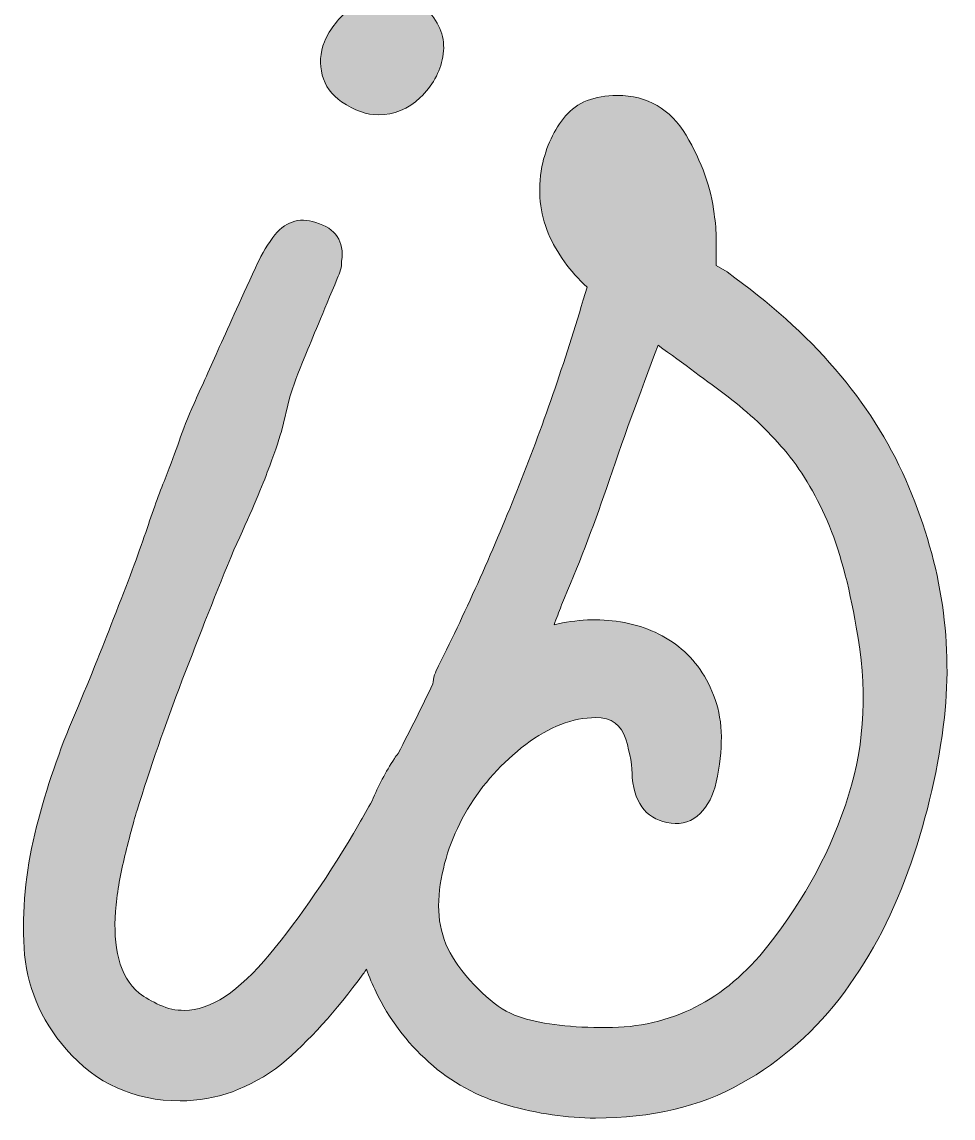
# Model space of a CAD drawing. Header units: inches. Extents: x 155 to 924, y -1017 to -64.
# Drawn here: x 182.8 to 316.8, y -805.2 to -647.5 of the extents above; entities that cross this region are included whole.
import ezdxf

# ---------------------------------------------------------------- set-up
doc = ezdxf.new("R2010")
doc.units = ezdxf.units.IN
doc.header["$MEASUREMENT"] = 0
doc.layers.add('Layer 1', color=7, linetype='Continuous')

# ---------------------------------------------------------------- blocks, each defined once
blk = doc.blocks.new('block 12')
at = {"layer": 'Layer 1', "true_color": 0xffffff}
h = blk.add_hatch(color=7, dxfattribs=at)
h.dxf.hatch_style = 2
edge = h.paths.add_edge_path()
edge.add_spline(control_points=[(228.82, -658.98), (230.68, -660.22), (232.43, -660.84), (234.09, -660.84), (236.36, -660.84), (238.37, -660.02), (240.13, -658.36), (241.88, -656.71), (242.96, -654.75), (243.38, -652.48), (243.79, -650.21), (243.17, -648.09), (241.52, -646.13), (239.87, -644.17), (237.91, -643.18), (235.64, -643.18), (233.78, -643.18), (231.97, -643.91), (230.21, -645.35), (228.46, -646.8), (227.17, -648.45), (226.34, -650.31), (225.72, -651.96), (225.62, -653.56), (226.03, -655.11), (226.45, -656.66), (227.37, -657.95), (228.82, -658.98)], knot_values=[0, 0, 0, 0, 1, 1, 1, 2, 2, 2, 3, 3, 3, 4, 4, 4, 5, 5, 5, 6, 6, 6, 7, 7, 7, 8, 8, 8, 9, 9, 9, 9], degree=3, periodic=1)
h = blk.add_hatch(color=7, dxfattribs=at)
h.dxf.hatch_style = 2
edge = h.paths.add_edge_path()
edge.add_spline(control_points=[(284.27, -683.45), (284.27, -683.45), (282.72, -682.52), (282.72, -682.52), (282.72, -681.28), (282.72, -680.04), (282.72, -678.81), (282.72, -677.57), (282.61, -676.33), (282.41, -675.09), (281.99, -671.37), (280.65, -667.61), (278.38, -663.78), (276.11, -659.96), (272.81, -658.05), (268.47, -658.05), (265.16, -658.05), (262.68, -659.04), (261.04, -661), (259.38, -662.96), (258.25, -665.38), (257.63, -668.28), (257.01, -671.79), (257.32, -674.99), (258.56, -677.88), (259.8, -680.77), (261.66, -683.35), (264.13, -685.62), (261.24, -695.53), (257.99, -705.03), (254.37, -714.12), (250.76, -723.21), (246.89, -731.88), (242.76, -740.14), (242.28, -741), (242.02, -741.86), (241.94, -742.72), (240.38, -746.02), (238.72, -749.35), (236.94, -752.72), (236.77, -752.97), (236.57, -753.21), (236.41, -753.46), (235.16, -755.38), (234.09, -757.41), (233.21, -759.54), (232.58, -760.66), (231.95, -761.78), (231.3, -762.91), (227.17, -770.03), (222.88, -776.28), (218.44, -781.65), (214, -787.02), (209.93, -789.7), (206.21, -789.7), (204.97, -789.7), (203.78, -789.45), (202.65, -788.93), (201.51, -788.42), (200.53, -787.84), (199.7, -787.22), (198.26, -785.99), (197.28, -784.34), (196.76, -782.27), (196.25, -780.21), (196.09, -777.93), (196.29, -775.45), (196.5, -772.98), (196.91, -770.45), (197.53, -767.87), (198.15, -765.28), (198.77, -762.96), (199.39, -760.89), (201.25, -754.91), (203.42, -748.66), (205.9, -742.15), (208.38, -735.65), (210.86, -729.4), (213.33, -723.41), (215.6, -718.46), (217.21, -714.74), (218.13, -712.26), (219.06, -709.78), (219.73, -707.82), (220.15, -706.38), (220.15, -706.38), (221.39, -701.42), (221.39, -701.42), (221.8, -699.98), (222.52, -698.01), (223.55, -695.53), (224.59, -693.06), (226.14, -689.34), (228.2, -684.38), (228.61, -683.56), (228.82, -682.73), (228.82, -681.9), (229.23, -679.01), (227.99, -677.16), (225.1, -676.33), (222.63, -675.51), (220.56, -676.23), (218.91, -678.5), (217.87, -679.94), (217.05, -681.39), (216.43, -682.83), (214.16, -687.79), (212.35, -691.77), (211.01, -694.76), (209.66, -697.76), (208.53, -700.29), (207.6, -702.35), (206.67, -704.41), (205.95, -706.22), (205.43, -707.77), (204.92, -709.32), (204.24, -711.13), (203.42, -713.19), (202.59, -715.26), (201.66, -717.84), (200.63, -720.93), (199.6, -724.03), (198.05, -728.17), (195.98, -733.33), (194.34, -737.66), (192.38, -742.52), (190.1, -747.88), (187.83, -753.26), (186.03, -758.73), (184.68, -764.3), (183.34, -769.88), (182.82, -775.35), (183.13, -780.72), (183.44, -786.09), (185.45, -790.94), (189.17, -795.28), (193.51, -800.24), (198.98, -802.71), (205.59, -802.71), (210.75, -802.71), (215.6, -800.96), (220.15, -797.45), (224.07, -794.15), (227.99, -789.81), (231.92, -784.44), (232.08, -784.22), (232.24, -783.98), (232.4, -783.76), (232.8, -784.88), (233.25, -785.99), (233.78, -787.07), (235.63, -790.89), (238.16, -794.25), (241.36, -797.14), (244.57, -800.03), (248.33, -802.09), (252.67, -803.33), (257.01, -804.57), (261.24, -805.19), (265.37, -805.19), (273.43, -805.19), (280.39, -803.54), (286.28, -800.24), (292.17, -796.93), (297.12, -792.54), (301.15, -787.07), (305.18, -781.6), (308.38, -775.41), (310.75, -768.48), (313.12, -761.57), (314.73, -754.6), (315.55, -747.57), (316.79, -736.01), (314.93, -724.6), (309.98, -713.34), (305.02, -702.09), (296.45, -692.13), (284.27, -683.45)], knot_values=[0, 0, 0, 0, 1, 1, 1, 2, 2, 2, 3, 3, 3, 4, 4, 4, 5, 5, 5, 6, 6, 6, 7, 7, 7, 8, 8, 8, 9, 9, 9, 10, 10, 10, 11, 11, 11, 12, 12, 12, 13, 13, 13, 14, 14, 14, 15, 15, 15, 16, 16, 16, 17, 17, 17, 18, 18, 18, 19, 19, 19, 20, 20, 20, 21, 21, 21, 22, 22, 22, 23, 23, 23, 24, 24, 24, 25, 25, 25, 26, 26, 26, 27, 27, 27, 28, 28, 28, 29, 29, 29, 30, 30, 30, 31, 31, 31, 32, 32, 32, 33, 33, 33, 34, 34, 34, 35, 35, 35, 36, 36, 36, 37, 37, 37, 38, 38, 38, 39, 39, 39, 40, 40, 40, 41, 41, 41, 42, 42, 42, 43, 43, 43, 44, 44, 44, 45, 45, 45, 46, 46, 46, 47, 47, 47, 48, 48, 48, 49, 49, 49, 50, 50, 50, 51, 51, 51, 52, 52, 52, 53, 53, 53, 54, 54, 54, 55, 55, 55, 56, 56, 56, 57, 57, 57, 58, 58, 58, 59, 59, 59, 59], degree=3, periodic=1)
edge = h.paths.add_edge_path()
edge.add_spline(control_points=[(301.77, -758.73), (299.39, -766.37), (295.52, -773.6), (290.15, -780.41), (283.96, -788.26), (276.21, -792.18), (266.92, -792.18), (261.96, -792.18), (257.94, -791.72), (254.84, -790.79), (251.74, -789.86), (248.64, -787.33), (245.55, -783.2), (243.28, -780.1), (242.4, -776.49), (242.91, -772.36), (243.43, -768.23), (244.77, -764.36), (246.94, -760.74), (249.11, -757.13), (251.9, -754.03), (255.3, -751.45), (258.71, -748.87), (262.07, -747.57), (265.37, -747.57), (267.64, -747.57), (269.09, -748.61), (269.71, -750.67), (270.33, -752.74), (270.64, -754.6), (270.64, -756.25), (271.05, -760.17), (272.91, -762.34), (276.21, -762.75), (277.86, -762.96), (279.26, -762.5), (280.39, -761.36), (281.53, -760.23), (282.3, -758.73), (282.72, -756.87), (283.75, -752.12), (283.7, -748.15), (282.56, -744.94), (281.43, -741.74), (279.67, -739.21), (277.3, -737.35), (274.92, -735.49), (272.13, -734.31), (268.93, -733.79), (265.8, -733.29), (262.61, -733.44), (259.38, -734.21), (259.74, -733.29), (260.1, -732.36), (260.42, -731.47), (260.43, -731.43), (260.43, -731.39), (260.45, -731.35), (262.82, -725.87), (264.99, -720.29), (266.92, -714.58), (269.19, -707.88), (271.67, -701.01), (274.35, -693.99), (278.07, -696.67), (281.43, -699.15), (284.42, -701.42), (287.41, -703.69), (290.1, -706.22), (292.48, -709.01), (294.85, -711.8), (296.91, -715.2), (298.67, -719.23), (300.42, -723.26), (301.82, -728.37), (302.85, -734.57), (304.5, -743.04), (304.14, -751.09), (301.77, -758.73)], knot_values=[0, 0, 0, 0, 1, 1, 1, 2, 2, 2, 3, 3, 3, 4, 4, 4, 5, 5, 5, 6, 6, 6, 7, 7, 7, 8, 8, 8, 9, 9, 9, 10, 10, 10, 11, 11, 11, 12, 12, 12, 13, 13, 13, 14, 14, 14, 15, 15, 15, 16, 16, 16, 17, 17, 17, 18, 18, 18, 19, 19, 19, 20, 20, 20, 21, 21, 21, 22, 22, 22, 23, 23, 23, 24, 24, 24, 25, 25, 25, 26, 26, 26, 26], degree=3, periodic=1)
at = {"layer": 'Layer 1', "lineweight": 0}
for points, knots in [([(228.82, -658.98), (230.68, -660.22), (232.43, -660.84), (234.09, -660.84), (236.36, -660.84), (238.37, -660.02), (240.13, -658.36), (241.88, -656.71), (242.96, -654.75), (243.38, -652.48), (243.79, -650.21), (243.17, -648.09), (241.52, -646.13), (239.87, -644.17), (237.91, -643.18), (235.64, -643.18), (233.78, -643.18), (231.97, -643.91), (230.21, -645.35), (228.46, -646.8), (227.17, -648.45), (226.34, -650.31), (225.72, -651.96), (225.62, -653.56), (226.03, -655.11), (226.45, -656.66), (227.37, -657.95), (228.82, -658.98)], [0, 0, 0, 0, 1, 1, 1, 2, 2, 2, 3, 3, 3, 4, 4, 4, 5, 5, 5, 6, 6, 6, 7, 7, 7, 8, 8, 8, 9, 9, 9, 9]), ([(284.27, -683.45), (284.27, -683.45), (282.72, -682.52), (282.72, -682.52), (282.72, -681.28), (282.72, -680.04), (282.72, -678.81), (282.72, -677.57), (282.61, -676.33), (282.41, -675.09), (281.99, -671.37), (280.65, -667.61), (278.38, -663.78), (276.11, -659.96), (272.81, -658.05), (268.47, -658.05), (265.16, -658.05), (262.68, -659.04), (261.04, -661), (259.38, -662.96), (258.25, -665.38), (257.63, -668.28), (257.01, -671.79), (257.32, -674.99), (258.56, -677.88), (259.8, -680.77), (261.66, -683.35), (264.13, -685.62), (261.24, -695.53), (257.99, -705.03), (254.37, -714.12), (250.76, -723.21), (246.89, -731.88), (242.76, -740.14), (242.28, -741), (242.02, -741.86), (241.94, -742.72), (240.38, -746.02), (238.72, -749.35), (236.94, -752.72), (236.77, -752.97), (236.57, -753.21), (236.41, -753.46), (235.16, -755.38), (234.09, -757.41), (233.21, -759.54), (232.58, -760.66), (231.95, -761.78), (231.3, -762.91), (227.17, -770.03), (222.88, -776.28), (218.44, -781.65), (214, -787.02), (209.93, -789.7), (206.21, -789.7), (204.97, -789.7), (203.78, -789.45), (202.65, -788.93), (201.51, -788.42), (200.53, -787.84), (199.7, -787.22), (198.26, -785.99), (197.28, -784.34), (196.76, -782.27), (196.25, -780.21), (196.09, -777.93), (196.29, -775.45), (196.5, -772.98), (196.91, -770.45), (197.53, -767.87), (198.15, -765.28), (198.77, -762.96), (199.39, -760.89), (201.25, -754.91), (203.42, -748.66), (205.9, -742.15), (208.38, -735.65), (210.86, -729.4), (213.33, -723.41), (215.6, -718.46), (217.21, -714.74), (218.13, -712.26), (219.06, -709.78), (219.73, -707.82), (220.15, -706.38), (220.15, -706.38), (221.39, -701.42), (221.39, -701.42), (221.8, -699.98), (222.52, -698.01), (223.55, -695.53), (224.59, -693.06), (226.14, -689.34), (228.2, -684.38), (228.61, -683.56), (228.82, -682.73), (228.82, -681.9), (229.23, -679.01), (227.99, -677.16), (225.1, -676.33), (222.63, -675.51), (220.56, -676.23), (218.91, -678.5), (217.87, -679.94), (217.05, -681.39), (216.43, -682.83), (214.16, -687.79), (212.35, -691.77), (211.01, -694.76), (209.66, -697.76), (208.53, -700.29), (207.6, -702.35), (206.67, -704.41), (205.95, -706.22), (205.43, -707.77), (204.92, -709.32), (204.24, -711.13), (203.42, -713.19), (202.59, -715.26), (201.66, -717.84), (200.63, -720.93), (199.6, -724.03), (198.05, -728.17), (195.98, -733.33), (194.34, -737.66), (192.38, -742.52), (190.1, -747.88), (187.83, -753.26), (186.03, -758.73), (184.68, -764.3), (183.34, -769.88), (182.82, -775.35), (183.13, -780.72), (183.44, -786.09), (185.45, -790.94), (189.17, -795.28), (193.51, -800.24), (198.98, -802.71), (205.59, -802.71), (210.75, -802.71), (215.6, -800.96), (220.15, -797.45), (224.07, -794.15), (227.99, -789.81), (231.92, -784.44), (232.08, -784.22), (232.24, -783.98), (232.4, -783.76), (232.8, -784.88), (233.25, -785.99), (233.78, -787.07), (235.63, -790.89), (238.16, -794.25), (241.36, -797.14), (244.57, -800.03), (248.33, -802.09), (252.67, -803.33), (257.01, -804.57), (261.24, -805.19), (265.37, -805.19), (273.43, -805.19), (280.39, -803.54), (286.28, -800.24), (292.17, -796.93), (297.12, -792.54), (301.15, -787.07), (305.18, -781.6), (308.38, -775.41), (310.75, -768.48), (313.12, -761.57), (314.73, -754.6), (315.55, -747.57), (316.79, -736.01), (314.93, -724.6), (309.98, -713.34), (305.02, -702.09), (296.45, -692.13), (284.27, -683.45)], [0, 0, 0, 0, 1, 1, 1, 2, 2, 2, 3, 3, 3, 4, 4, 4, 5, 5, 5, 6, 6, 6, 7, 7, 7, 8, 8, 8, 9, 9, 9, 10, 10, 10, 11, 11, 11, 12, 12, 12, 13, 13, 13, 14, 14, 14, 15, 15, 15, 16, 16, 16, 17, 17, 17, 18, 18, 18, 19, 19, 19, 20, 20, 20, 21, 21, 21, 22, 22, 22, 23, 23, 23, 24, 24, 24, 25, 25, 25, 26, 26, 26, 27, 27, 27, 28, 28, 28, 29, 29, 29, 30, 30, 30, 31, 31, 31, 32, 32, 32, 33, 33, 33, 34, 34, 34, 35, 35, 35, 36, 36, 36, 37, 37, 37, 38, 38, 38, 39, 39, 39, 40, 40, 40, 41, 41, 41, 42, 42, 42, 43, 43, 43, 44, 44, 44, 45, 45, 45, 46, 46, 46, 47, 47, 47, 48, 48, 48, 49, 49, 49, 50, 50, 50, 51, 51, 51, 52, 52, 52, 53, 53, 53, 54, 54, 54, 55, 55, 55, 56, 56, 56, 57, 57, 57, 58, 58, 58, 59, 59, 59, 59]), ([(301.77, -758.73), (299.39, -766.37), (295.52, -773.6), (290.15, -780.41), (283.96, -788.26), (276.21, -792.18), (266.92, -792.18), (261.96, -792.18), (257.94, -791.72), (254.84, -790.79), (251.74, -789.86), (248.64, -787.33), (245.55, -783.2), (243.28, -780.1), (242.4, -776.49), (242.91, -772.36), (243.43, -768.23), (244.77, -764.36), (246.94, -760.74), (249.11, -757.13), (251.9, -754.03), (255.3, -751.45), (258.71, -748.87), (262.07, -747.57), (265.37, -747.57), (267.64, -747.57), (269.09, -748.61), (269.71, -750.67), (270.33, -752.74), (270.64, -754.6), (270.64, -756.25), (271.05, -760.17), (272.91, -762.34), (276.21, -762.75), (277.86, -762.96), (279.26, -762.5), (280.39, -761.36), (281.53, -760.23), (282.3, -758.73), (282.72, -756.87), (283.75, -752.12), (283.7, -748.15), (282.56, -744.94), (281.43, -741.74), (279.67, -739.21), (277.3, -737.35), (274.92, -735.49), (272.13, -734.31), (268.93, -733.79), (265.8, -733.29), (262.61, -733.44), (259.38, -734.21), (259.74, -733.29), (260.1, -732.36), (260.42, -731.47), (260.43, -731.43), (260.43, -731.39), (260.45, -731.35), (262.82, -725.87), (264.99, -720.29), (266.92, -714.58), (269.19, -707.88), (271.67, -701.01), (274.35, -693.99), (278.07, -696.67), (281.43, -699.15), (284.42, -701.42), (287.41, -703.69), (290.1, -706.22), (292.48, -709.01), (294.85, -711.8), (296.91, -715.2), (298.67, -719.23), (300.42, -723.26), (301.82, -728.37), (302.85, -734.57), (304.5, -743.04), (304.14, -751.09), (301.77, -758.73)], [0, 0, 0, 0, 1, 1, 1, 2, 2, 2, 3, 3, 3, 4, 4, 4, 5, 5, 5, 6, 6, 6, 7, 7, 7, 8, 8, 8, 9, 9, 9, 10, 10, 10, 11, 11, 11, 12, 12, 12, 13, 13, 13, 14, 14, 14, 15, 15, 15, 16, 16, 16, 17, 17, 17, 18, 18, 18, 19, 19, 19, 20, 20, 20, 21, 21, 21, 22, 22, 22, 23, 23, 23, 24, 24, 24, 25, 25, 25, 26, 26, 26, 26])]:
    blk.add_open_spline(points, degree=3, knots=knots, dxfattribs=at)

msp = doc.modelspace()

# ---------------------------------------------------------------- block references
at = {"layer": 'Layer 1'}
msp.add_blockref('block 12', (0, 0), dxfattribs=at)

doc.saveas('drawing.dxf')
